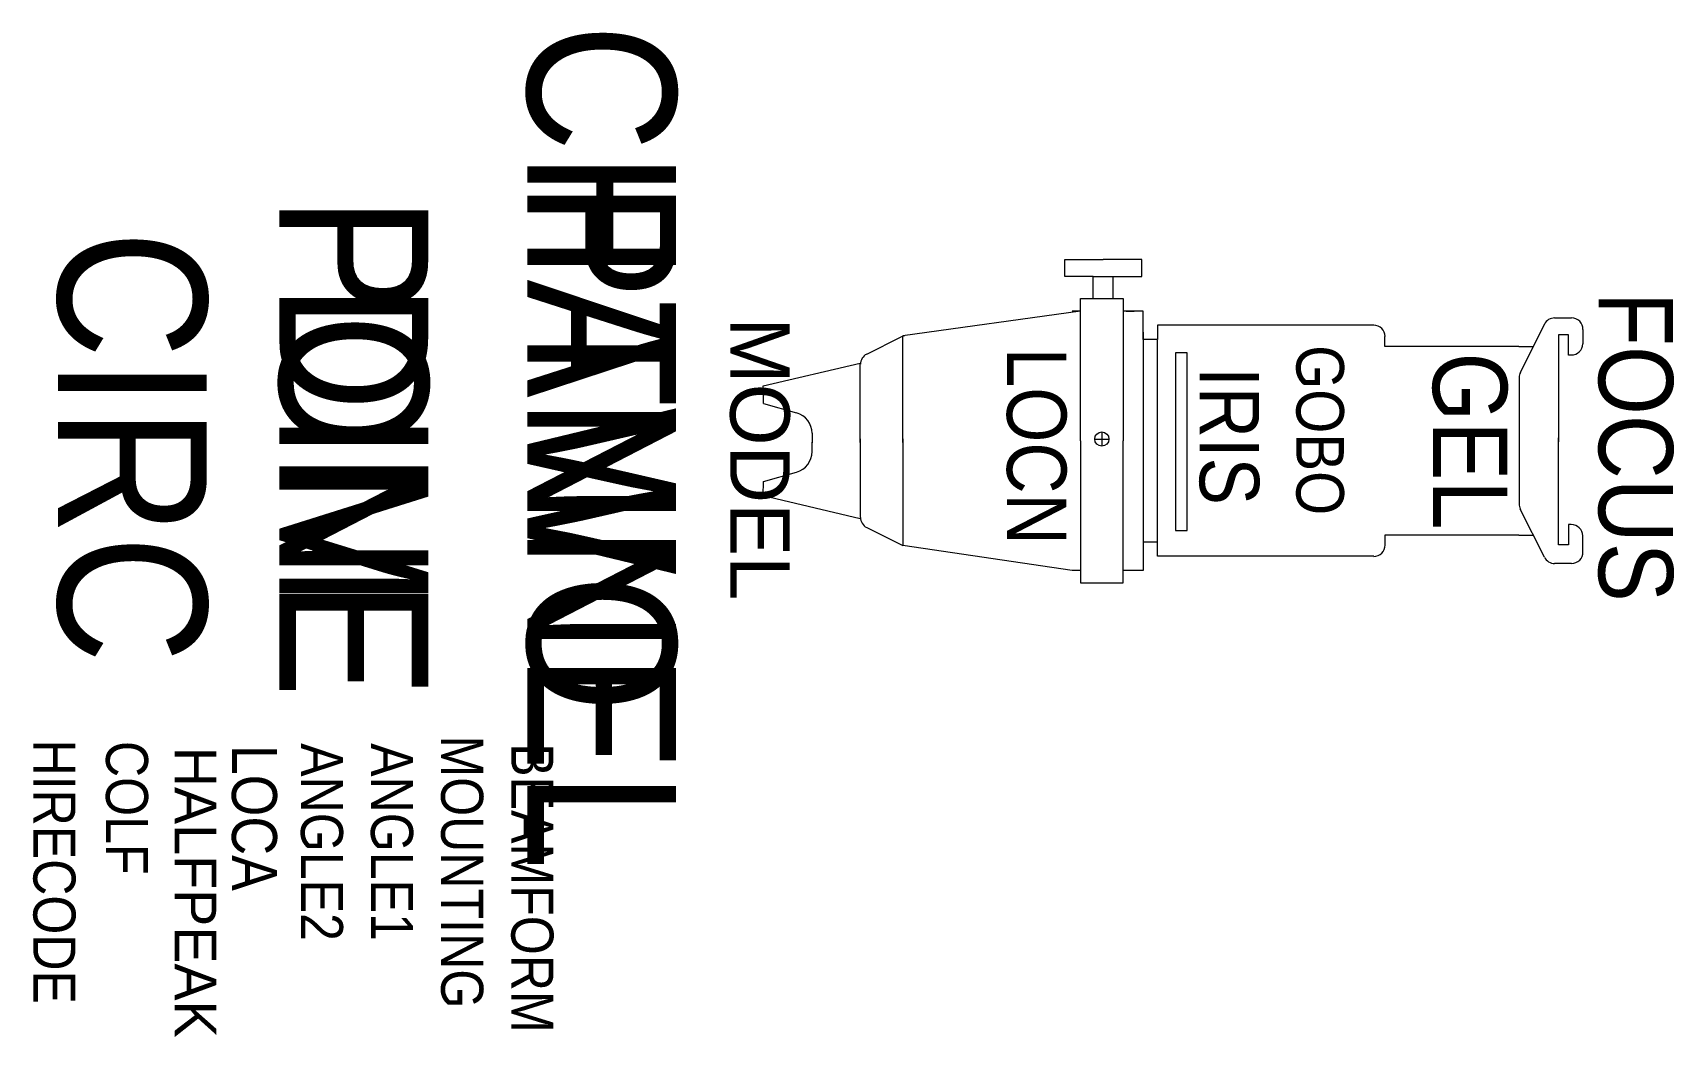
# Model space of a CAD drawing. Extents: x 452 to 1555, y -1986 to -1311.
import ezdxf
from ezdxf.enums import TextEntityAlignment as Align

# ---------------------------------------------------------------- set-up
doc = ezdxf.new("R2010")
doc.units = 0
doc.header["$MEASUREMENT"] = 0
doc.layers.get('0').update_dxf_attribs({"linetype": 'CONTINUOUS'})
for name, color, linetype in [('CHANNEL', 3, 'CONTINUOUS'), ('CIRC', 6, 'CONTINUOUS'), ('DIMMER', 4, 'CONTINUOUS'), ('FOCUS', 2, 'CONTINUOUS'), ('GEL', 1, 'CONTINUOUS'), ('LANTERNS', 4, 'CONTINUOUS'), ('LOCATION', 7, 'CONTINUOUS'), ('MODEL', 6, 'CONTINUOUS'), ('PATCH', 5, 'CONTINUOUS'), ('PATCH2', 5, 'CONTINUOUS')]:
    doc.layers.add(name, color=color, linetype=linetype)

msp = doc.modelspace()

# ---------------------------------------------------------------- linework, layer by layer
for p, q in [((1145.7, -1474.8), (1145.7, -1463.3)), ((1145.7, -1463.3), (1171.5, -1463.3)), ((1197.4, -1463.3), (1171.5, -1463.3)), ((1197.4, -1474.8), (1197.4, -1463.3)), ((1164.8, -1474.8), (1145.7, -1474.8)), ((1164.4, -1474.7), (1182, -1474.7)), ((1164.8, -1489.1), (1164.8, -1474.8)), ((1178.3, -1489.1), (1178.3, -1474.8)), ((1178.3, -1474.8), (1197.4, -1474.8)), ((1156.2, -1489.5), (1184.9, -1489.5)), ((1156.2, -1585.1), (1156.2, -1489.5)), ((1184.9, -1489.5), (1184.9, -1585.1)), ((1156.2, -1497.9), (1036.8, -1514.6)), ((1156.2, -1497.9), (1150.7, -1497.9)), ((1198.5, -1497.9), (1184.9, -1497.9)), ((1186.9, -1497.9), (1192.4, -1497.9)), ((1198.5, -1507.4), (1198.5, -1497.9)), ((1198.5, -1517), (1198.5, -1507.4)), ((1208.1, -1507.4), (1208.1, -1517)), ((1236.7, -1507.4), (1208.1, -1507.4)), ((1353.4, -1507.4), (1236.7, -1507.4)), ((1468.2, -1506.8), (1452, -1539.2)), ((1486.5, -1502.6), (1475.1, -1502.6)), ((1494.1, -1510.3), (1494, -1519.9)), ((1012.5, -1526.8), (1035.6, -1515.2)), ((1036.8, -1586.3), (1036.8, -1514.6)), ((1208.1, -1517), (1198.5, -1517)), ((1198.6, -1653), (1198.6, -1512.1)), ((1208.1, -1653), (1208.1, -1517.6)), ((1361, -1521.8), (1361, -1515.1)), ((1451, -1521.8), (1361, -1521.8)), ((1451, -1521.8), (1460.7, -1521.8)), ((1484.4, -1513.9), (1477.6, -1513.9)), ((1477.6, -1513.9), (1477.6, -1585.8)), ((1484.4, -1527.5), (1484.4, -1513.9)), ((942.9, -1548.3), (1008.2, -1532.9)), ((1008.2, -1586.3), (1008.2, -1533.7)), ((1227.9, -1526), (1220.2, -1526)), ((1220.2, -1526), (1220.2, -1645.5)), ((1227.9, -1645.5), (1227.9, -1526)), ((1486.3, -1527.5), (1484.4, -1527.5)), ((1451.2, -1542.6), (1451.2, -1627.6)), ((943, -1560.1), (942.9, -1548.3)), ((943, -1560.1), (965.3, -1566.3)), ((975.8, -1580.1), (975.8, -1586.6)), ((975.8, -1592.4), (975.8, -1586)), ((1008.2, -1583.9), (1008.2, -1636.6)), ((1036.8, -1583.9), (1036.8, -1655.6)), ((1156.2, -1585.1), (1156.2, -1680.7)), ((1184.9, -1680.7), (1184.9, -1585.1)), ((1477.6, -1655), (1477.6, -1583.1)), ((943, -1612.4), (965.3, -1606.2)), ((942.9, -1621.9), (943, -1612.4)), ((942.9, -1621.9), (1008.2, -1637.4)), ((1468.2, -1663.4), (1452, -1631)), ((1012.5, -1643.4), (1036.8, -1655.6)), ((1486.3, -1641.5), (1484.4, -1641.5)), ((1484.4, -1641.5), (1484.4, -1655)), ((1198.5, -1653.3), (1198.5, -1662.8)), ((1208.1, -1653.3), (1198.5, -1653.3)), ((1208.1, -1662.8), (1208.1, -1653.3)), ((1220.2, -1645.5), (1227.9, -1645.5)), ((1361, -1648.5), (1361, -1655.2)), ((1451, -1648.5), (1361, -1648.5)), ((1451, -1648.5), (1460.7, -1648.5)), ((1484.4, -1655), (1477.6, -1655)), ((1494.1, -1659.9), (1494, -1649)), ((1150.7, -1672.4), (1036.8, -1655.6)), ((1198.5, -1662.8), (1198.5, -1672.4)), ((1236.7, -1662.8), (1208.1, -1662.8)), ((1353.4, -1662.8), (1236.7, -1662.8)), ((1156.2, -1672.4), (1150.7, -1672.4)), ((1198.5, -1672.4), (1184.9, -1672.4)), ((1486.5, -1667.7), (1475.1, -1667.7)), ((1156.2, -1680.7), (1184.9, -1680.7))]:
    msp.add_line(p, q)
at = {"linetype": 'CONTINUOUS'}
for p, q in [((1165.8, -1584), (1175.3, -1584)), ((1170.6, -1579.2), (1170.6, -1588.8))]:
    msp.add_line(p, q, dxfattribs=at)
msp.add_circle((1170.6, -1584), 4.78)
for centre, radius, start, end in [((1353.4, -1515.1), 7.65, 0, 90), ((1475.1, -1510.2), 7.65, 90, 153.4349), ((1486.5, -1510.2), 7.65, 359.2105, 90), ((1039.1, -1522.1), 7.65, 96.6943, 116.6375), ((1486.3, -1519.8), 7.65, 270, 359.2105), ((1015.9, -1533.7), 7.65, 116.6375, 180), ((1458.9, -1542.6), 7.65, 153.4349, 180), ((961.4, -1580.1), 14.3, 0, 74.4642), ((961.4, -1592.4), 14.3, 285.5358, 0), ((1458.9, -1627.6), 7.65, 180, 206.5651), ((1015.9, -1636.6), 7.65, 180, 243.3625), ((1486.3, -1649.1), 7.65, 0.7503, 90), ((1353.4, -1655.2), 7.65, 270, 0), ((1475.1, -1660), 7.65, 206.5651, 270), ((1486.5, -1660), 7.65, 270, 0.7503)]:
    msp.add_arc(centre, radius, start, end)
msp.add_point((1170.6, -1584), dxfattribs=at)

# ---------------------------------------------------------------- texts
at = {"layer": 'CHANNEL', "width": 0.89}
msp.add_attdef('CHANNEL', text='', height=100, rotation=270, dxfattribs=at).set_placement((784.3, -1589.2, 0), align=Align.CENTER)
at = {"layer": 'CIRC', "width": 0.89}
msp.add_attdef('CIRC', text='', height=100, rotation=270, dxfattribs=at).set_placement((468.7, -1589.2, 0), align=Align.CENTER)
at = {"layer": 'DIMMER', "width": 0.89}
msp.add_attdef('DIM', text='', height=100, rotation=270, dxfattribs=at).set_placement((617.6, -1588.4, 0), align=Align.CENTER)
at = {"layer": 'FOCUS', "color": 30, "width": 0.89}
msp.add_attdef('FOCUS', text='', height=50, rotation=270, dxfattribs=at).set_placement((1504.7, -1589.2, 0), align=Align.CENTER)
at = {"layer": 'GEL', "width": 0.89}
for tag, height, p in [('GOBO', 32, (1301.4, -1578, 0)), ('GEL', 50, (1393.2, -1585.3, 0))]:
    msp.add_attdef(tag, text='', height=height, rotation=270, dxfattribs=at).set_placement(p, align=Align.CENTER)
at = {"layer": 'LANTERNS', "color": 30, "width": 0.89}
msp.add_attdef('IRIS', text='', height=40, rotation=270, dxfattribs=at).set_placement((1256.4, -1581.9, 0), align=Align.MIDDLE)
at = {"layer": 'LANTERNS', "color": 0, "width": 0.89, "flags": 1}
for tag, p, s, height in [('MOUNTING', (726.3, -1783.2, 0), 'STANDARD HOOK CLAMP', 28.305), ('HIRECODE', (452.1, -1785.9, 0), '', 28.3), ('COLF', (500.9, -1786.9, 0), 'Y', 28.3), ('LOCA', (585.6, -1789.5, 0), '', 30.3), ('ANGLE2', (632, -1788.4, 0), '23', 28.3), ('ANGLE1', (679.1, -1788.4, 0), '17', 28.3), ('BEAMFORM', (773.5, -1788.4, 0), 'C', 28.3)]:
    msp.add_attdef(tag, p, s, height=height, rotation=270, dxfattribs=at)
at = {"layer": 'LANTERNS', "color": 0, "flags": 1}
msp.add_attdef('HALFPEAK', (547.1, -1790.8, 0), '', height=28, rotation=270, dxfattribs=at)
at = {"layer": 'LOCATION', "width": 0.89}
msp.add_attdef('LOCN', text='', height=40, rotation=270, dxfattribs=at).set_placement((1106.8, -1588.8), align=Align.CENTER)
at = {"layer": 'MODEL'}
msp.add_attdef('MODEL', text='S4 26', height=40, rotation=270, dxfattribs=at).set_placement((920.7, -1597.3, 0), align=Align.CENTER)
at = {"layer": 'PATCH', "width": 0.89}
msp.add_attdef('PONE', text='', height=100, rotation=270, dxfattribs=at).set_placement((617.6, -1589.2, 0), align=Align.CENTER)
at = {"layer": 'PATCH2', "width": 0.89}
msp.add_attdef('PTWO', text='', height=100, rotation=270, dxfattribs=at).set_placement((784.3, -1589.2, 0), align=Align.CENTER)

doc.saveas('drawing.dxf')
